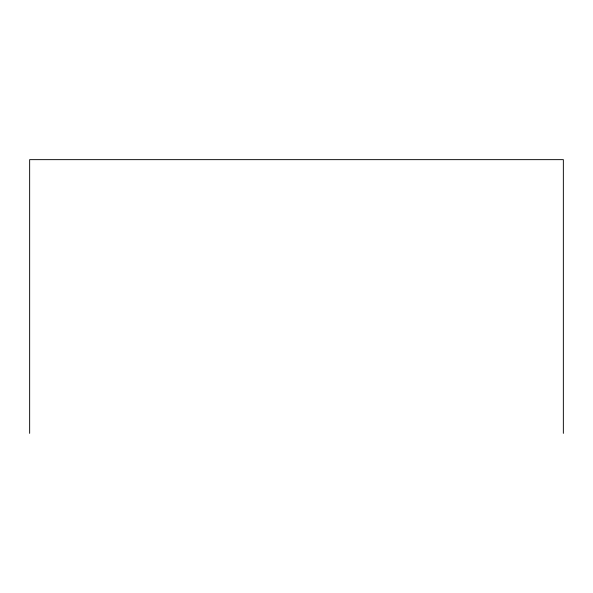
<?xml version="1.0" encoding="UTF-8"?>
<svg xmlns="http://www.w3.org/2000/svg" width="593" height="593" viewBox="0 0 593 593"><rect width="100%" height="100%" fill="white"/><g stroke="black" fill="none" stroke-linecap="round" stroke-linejoin="round"><path stroke-width="0.89" d="M563.35 433.357L563.35 159.643L29.65 159.643L29.65 433.357"/></g></svg>
